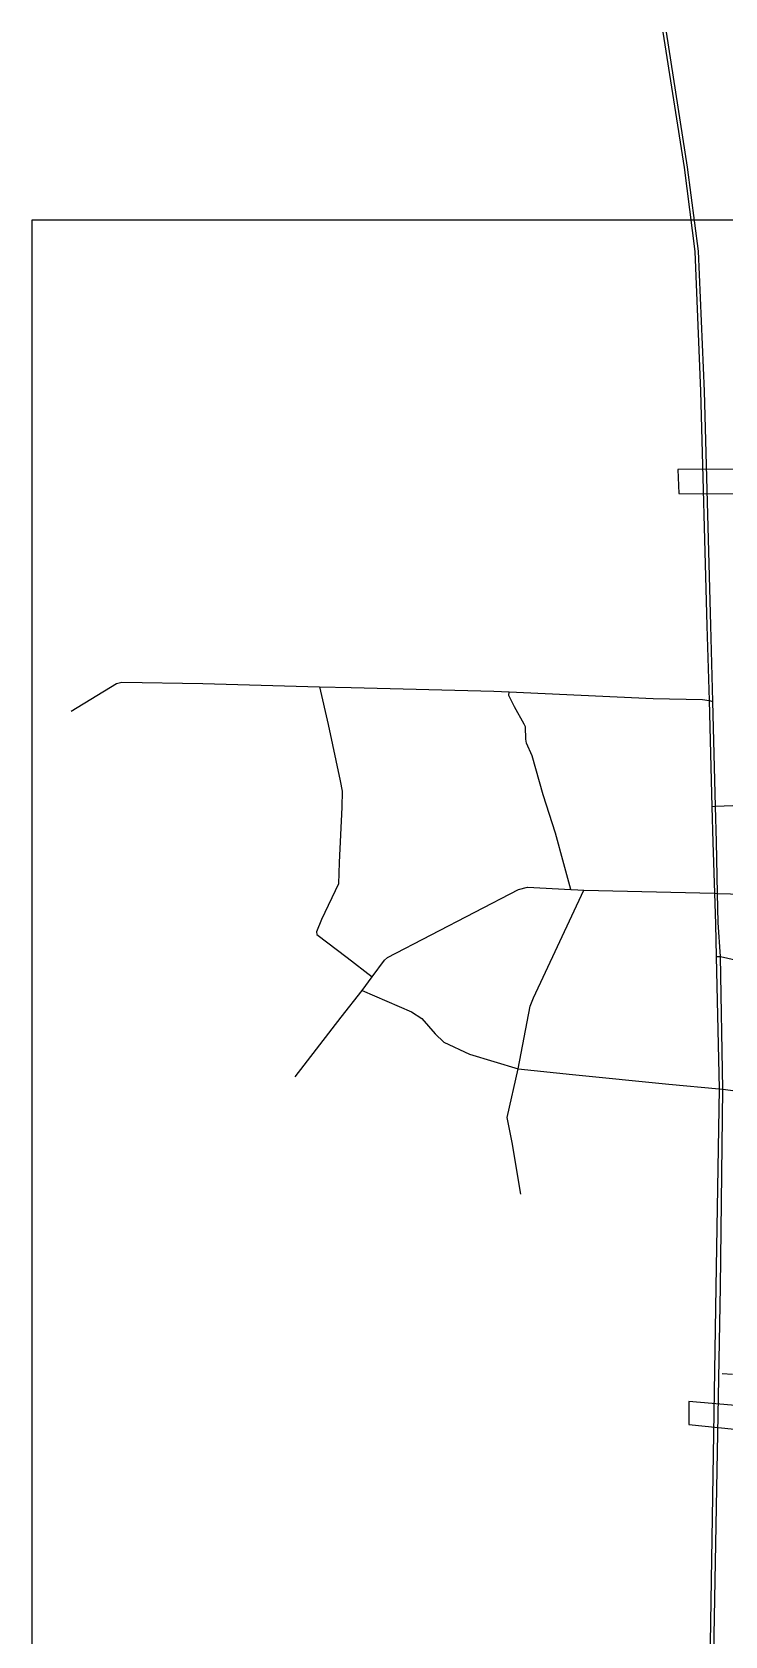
# Model space of a CAD drawing. Header units: metres. Extents: x 8238 to 22220, y -2601 to 6753.
# Drawn here: x 8238 to 10923, y 537 to 6753 of the extents above; entities that cross this region are included whole.
import ezdxf

# ---------------------------------------------------------------- set-up
doc = ezdxf.new("R2010")
doc.units = ezdxf.units.M
doc.header["$MEASUREMENT"] = 0
doc.header["$XCLIPFRAME"] = 0
for name, color, linetype in [('底图', 73, 'Continuous'), ('水网', 141, 'Continuous'), ('路网', 2, 'Continuous')]:
    doc.layers.add(name, color=color, linetype=linetype)
picture_1 = doc.add_image_def('image1.jpg', size_in_pixel=(8192, 4266))

msp = doc.modelspace()

# ---------------------------------------------------------------- linework, layer by layer
at = {"layer": '水网'}
msp.add_lwpolyline([(12867.96306872123, 6064.094523358392), (12870.19391485443, 5774.326513083302), (12776.5012886381, 5549.199072214658), (12644.88573384669, 5326.300735454424), (12417.3474345511, 5116.776160910376), (12193.36538785172, 5061.849184322636), (10741.16825730423, 5058.284170130267), (10744.73615542671, 4965.589201481431), (12204.06908221904, 4962.023899811087), (12232.61372288957, 4933.502348882379), (11982.87249984324, 4087.530604314699), (11467.23698091681, 2768.258882235037), (11181.88737764908, 2237.934201455151), (11216.12013007537, 1967.077353877947), (11305.43403840018, 1706.490368973696), (11305.43403840018, 1460.182414384384), (11233.98291174031, 1406.637056876439), (10783.84256061271, 1445.903671547479), (10783.84256061271, 1356.661600686202), (11237.55590478063, 1310.255758335755), (11331.51783379283, 1335.732055225293), (11368.11098883254, -1153.875956894306)], dxfattribs=at)
at = {"layer": '路网'}
for points in [[(10682.22905465914, 6753.471749077203), (10764.57323586149, 6228.931334684254), (10806.01743129035, 5902.62452791736), (10829.06062741158, 5361.2019227423), (10853.53973097121, 4452.573320125812), (10861.39892908139, 4163.200430126045), (10872.61989059066, 3750.157654537936), (10876.13762858091, 3613.789334555739), (10882.738818401, 3416.344304617145), (10886.14523178106, 3295.770764455781), (10889.60720734996, 3170.751478664228), (10901.41822939133, 2658.137410545838), (10888.33818671061, 1889.230132637662), (10860.74209378054, 184.4688746609026), (10842.01813291153, -280.6493676760001), (10702.33446156001, -1173.443571776035), (10686.50484082056, -1468.634237485821), (10742.45473868167, -2600.858939399826)], [(10754.32537884032, -2600.858939399826), (10700.99866617983, -1468.660111814621), (10716.7502996209, -1174.959936548839), (10856.44518352998, -282.0621008578455), (10875.21359416051, 184.0282532839337), (10905.7485770802, 1890.850512464181), (10914.52059706999, 2656.892932462157), (10905.34782846039, 3170.790304620401), (10896.97655709041, 3302.253134237719), (10894.73905228032, 3415.177404143964), (10890.74267847044, 3614.774709582911), (10886.89106671093, 3751.609789817245), (10875.93720421148, 4158.429121186141), (10868.01123135118, 4453.014092654107), (10843.53212778037, 5361.707682035515), (10820.45559433987, 5903.726704370347), (10778.46588822035, 6230.137334670988), (10697.20944409026, 6753.471749077203)], [(8389.180324609859, 4120.840869677369), (8564.566098991316, 4228.197876045131), (8585.594339429865, 4234.291855855961), (8900.172099060845, 4228.197876045131), (9352.351899731439, 4216.061930888915), (9474.168769780083, 4212.794563060277), (10027.6270484305, 4198.350687685539), (10086.25898498064, 4195.744586228975), (10644.61534687085, 4170.992946229525), (10835.56160504138, 4166.70122575399), (10861.39892908139, 4163.200430126045), (10875.93720421148, 4158.429121186141)], [(9352.351899731439, 4216.061930888915), (9385.792235100176, 4069.471520770923), (9432.223613520617, 3850.79485525901), (9439.982599460986, 3811.38010029553), (9438.79146603076, 3749.276042697602), (9428.038027900739, 3534.896506110323), (9425.054588030558, 3451.894245765288), (9359.520825100597, 3314.064168267068), (9339.661493220832, 3266.794331827318), (9340.852526550647, 3255.450190112112), (9459.09609640157, 3166.473045177409), (9556.445075431373, 3091.576154415147)], [(10325.81856418168, 3430.216880060849), (10298.85698156198, 3530.242035969277), (10265.86184457084, 3648.354462102172), (10218.84050570009, 3797.766419023858), (10175.67087870044, 3947.828359448934), (10153.87447833037, 3997.693899999023), (10150.89113858109, 4013.2266084851), (10150.28996558999, 4060.097351072006), (10145.51441952167, 4071.442226480343), (10107.59897440998, 4138.630406600539), (10085.8025740399, 4181.923045912873), (10086.25898498064, 4195.744586228975)], [(11536.65175278997, 3071.299588200287), (11536.36232879152, 3101.001478680526), (11627.59986627055, 3325.499191654031), (11766.87167655071, 3682.647542979219), (11764.1219983804, 3695.599746514228), (11588.91626121988, 3760.270601475262), (11544.36618885165, 3775.62158372032), (11403.79202063149, 3769.826091601164), (11089.3255856107, 3760.063170075999), (10886.89106671093, 3751.609789817245), (10872.61989059066, 3750.157654537936)], [(9257.912377731409, 2704.241715397337), (9436.375861830544, 2936.014621627633), (9517.605696001556, 3038.680605508038), (9556.445075431373, 3091.576154415147), (9603.588851371314, 3155.76420083514), (9615.5223105005, 3166.51198772213), (10123.47314502997, 3430.644674110343), (10157.74841509154, 3438.825582337216), (10325.81856418168, 3430.216880060849), (10352.94713373994, 3429.400002167677), (10375.78990548057, 3427.947904494242), (10882.738818401, 3416.344304617145), (10894.73905228032, 3415.177404143964), (11346.10624325974, 3402.990366524202)], [(10131.53266739985, 2249.254125287407), (10098.09223192138, 2449.908601417789), (10078.9787349808, 2546.646005895106), (10122.05936235143, 2735.391248738044), (10168.55751553131, 2977.799147657235), (10181.69322051992, 3010.041958425776), (10375.78990548057, 3427.947904494242)], [(10889.60720734996, 3170.751478664228), (10905.34782846039, 3170.790304620401), (10962.6885195109, 3158.097836632864), (11418.9202561914, 3073.296136172605), (11729.44597970089, 3017.159494785243), (12266.88542578136, 2968.192498660297), (12729.98565151123, 2932.060511863907), (12921.37720818026, 2918.032957926975), (13565.1266648802, 2869.066351871122), (13987.91806618078, 2834.438447691151), (14077.49694685032, 2843.993226837949), (14389.60333986161, 2838.703708772664), (14414.57229179097, 2838.431467943941), (14944.55328838108, 2832.766061867704)], [(9517.605696001556, 3038.680605508038), (9708.696716220584, 2956.278142224182), (9748.114943660332, 2929.999161282671), (9799.589067270515, 2870.349792792113), (9834.109211461155, 2838.042635765509), (9933.239284371492, 2791.461677872693), (10122.05936235143, 2735.391248738044), (10332.26397962076, 2712.690769835492), (10705.96352417162, 2675.613165172865), (10901.41822939133, 2658.137410545838), (10914.52059706999, 2656.892932462157), (11003.35354269063, 2644.550990442396), (11260.73527320986, 2618.88196346222), (11286.52804739168, 2620.126554335119), (11351.50518719991, 2649.334776924109)], [(10912.31642958103, 1554.468543993891), (10952.7142536412, 1551.811118390993)]]:
    msp.add_lwpolyline(points, dxfattribs=at)

# ---------------------------------------------------------------- pictures from other files: only their frames are drawn
at = {"layer": '底图'}
image = msp.add_image(picture_1, insert=(8237.789893235813, -1119.565040819835), size_in_units=(13722.243944476, 7145.885335343582), dxfattribs=at)
image.set_boundary_path([(-0.5, -0.5), (8191.500000000001, 4265.5)])
image.dxf.clipping = 0

doc.saveas('drawing.dxf')
